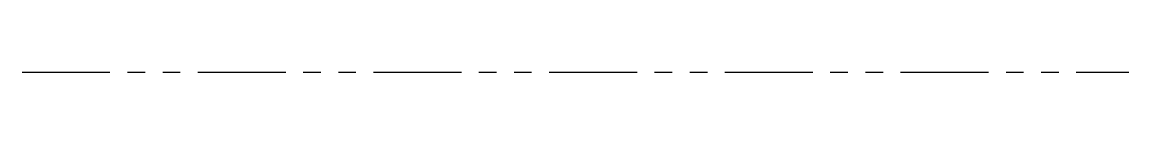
# Model space of a CAD drawing. Extents: x 0 to 200, y 0 to 0.
import ezdxf

# ---------------------------------------------------------------- set-up
doc = ezdxf.new("R2010")
doc.units = 0
doc.linetypes.add('PHANTOM2', pattern=[31.75, 15.875, -3.175, 3.175, -3.175, 3.175, -3.175])

msp = doc.modelspace()

# ---------------------------------------------------------------- linework, layer by layer
at = {"linetype": 'PHANTOM2'}
msp.add_line((0, 0), (200, 0), dxfattribs=at)

doc.saveas('drawing.dxf')
